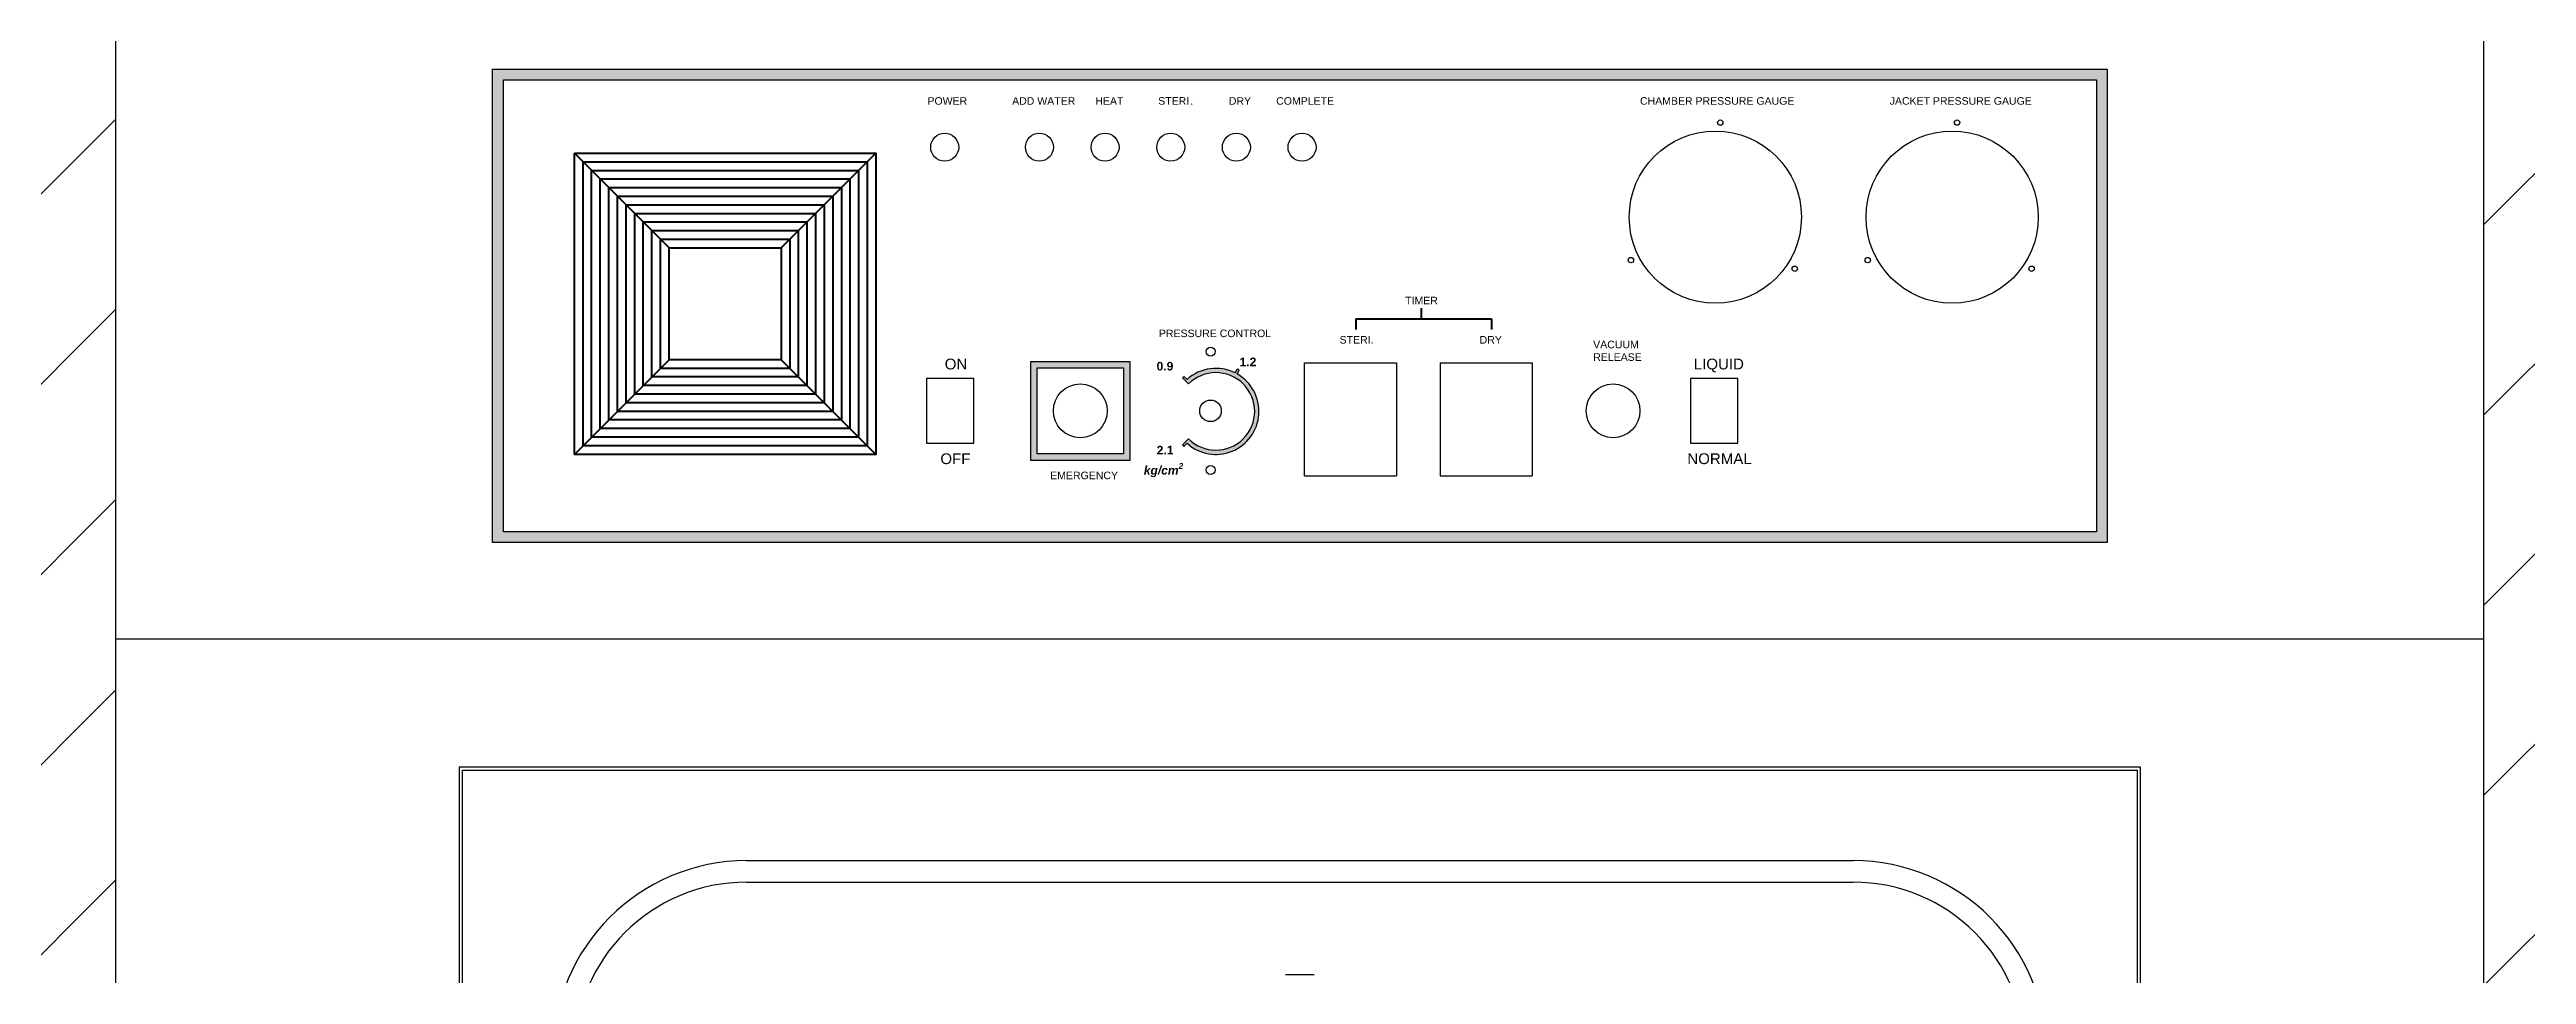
# Model space of a CAD drawing. Header units: millimetres. Extents: x -215875 to 28542, y -2277 to 9297.
# Drawn here: x 21117 to 22268, y 3998 to 4428 of the extents above; entities that cross this region are included whole.
import ezdxf

# ---------------------------------------------------------------- set-up
doc = ezdxf.new("R2010")
doc.units = ezdxf.units.MM
doc.header["$MEASUREMENT"] = 0
doc.layers.get('0').update_dxf_attribs({"lineweight": 25})
doc.layers.add('D', color=3, linetype='Continuous', lineweight=13)
doc.styles.get("Standard").update_dxf_attribs({"font": 'KAIU.TTF'})
doc.styles.add('STU25', font='isocp2.shx')
doc.dimstyles.new('STU25', dxfattribs={"dimscale": 35, "dimtxt": 2.5, "dimasz": 2, "dimexe": 0.6, "dimexo": 1, "dimgap": 1, "dimtad": 1, "dimdsep": 46, "dimtxsty": 'STU25', "dimcen": 2, "dimazin": 2, "dimtfac": 1, "dimtmove": 0, "dimatfit": 3, "dimfxl": 0, "dimtolj": 1, "dimtzin": 0, "dimarcsym": 0})

# ---------------------------------------------------------------- blocks, each defined once
blk = doc.blocks.new('*D4')
at = {"layer": 'D', "color": 0, "lineweight": -2}
for p, q in [((21112.9, 4463.8), (20144.8, 4463.8)), ((20165.8, 4393.8), (20165.8, 2693.8)), ((20312.9, 2623.8), (20144.8, 2623.8))]:
    blk.add_line(p, q, dxfattribs=at)
at = {"layer": 'D', "color": 0}
for points in [[(20177.5, 4393.8), (20154.2, 4393.8), (20165.8, 4463.8)], [(20154.2, 2693.8), (20177.5, 2693.8), (20165.8, 2623.8)]]:
    blk.add_solid(points, dxfattribs=at)
at = {"layer": 'Defpoints', "color": 0}
for p in [(21147.9, 4463.8), (20165.8, 2623.8), (20347.9, 2623.8)]:
    blk.add_point(p, dxfattribs=at)
at = {"layer": 'D', "color": 0, "insert": (20087.1, 3523.8), "char_height": 87.5, "attachment_point": 5, "rotation": 90, "style": 'STU25'}
blk.add_mtext('\\A1;1840', dxfattribs=at)

msp = doc.modelspace()

# ---------------------------------------------------------------- hatches: boundary and pattern name
h = msp.add_hatch(color=256)
h.paths.add_polyline_path([(21322.889, 4418.501), (21322.889, 4198.501), (22072.889, 4198.501), (22072.889, 4418.501)])
h.paths.add_polyline_path([(21327.889, 4413.501), (21327.889, 4203.501), (22067.889, 4203.501), (22067.889, 4413.501)], flags=16)
h = msp.add_hatch(color=2)
h.paths.add_polyline_path([(21618.889, 4282.751), (21572.889, 4282.751), (21572.889, 4236.751), (21618.889, 4236.751)])
h.paths.add_polyline_path([(21615.889, 4279.751), (21615.889, 4239.751), (21575.889, 4239.751), (21575.889, 4279.751)], flags=16)
h = msp.add_hatch(color=256)
h.paths.add_polyline_path([(21645.472, 4274.332), (21644.056, 4275.748, 0.01136804), (21643.333, 4275.057), (21646.161, 4272.229, -0.39222709), (21670.619, 4273.154), (21670.834, 4275.542, 0.03083087), (21668.771, 4276.889), (21669.672, 4278.677, 0.01136804), (21668.789, 4279.148), (21667.889, 4277.361, 0.30992327)])
h.paths.add_polyline_path([(21667.986, 4243.969), (21667.77, 4241.581, 0.55981906), (21670.834, 4275.542), (21670.619, 4273.154, -0.51491666)])
h.paths.add_polyline_path([(21667.77, 4241.581), (21667.986, 4243.969, -0.34118458), (21646.161, 4246.773), (21643.333, 4243.945, 0.01136804), (21644.056, 4243.254), (21645.472, 4244.669, 0.30810322)])
at = {"layer": 'D', "ltscale": 10}
h = msp.add_hatch(dxfattribs=at)
h.set_pattern_fill('ANSI31', color=256, scale=500, style=0)
h.set_pattern_definition([(45, (239188.677, 22943.6), (-44.194174, 44.194174), [])])
h.paths.add_polyline_path([(21017.105, 4410.686), (20347.889, 4410.686), (20347.889, 5323.751), (23047.889, 5323.751), (23047.889, 4410.686), (22378.673, 4410.686), (22378.673, 2623.751), (22247.889, 2623.751), (22247.889, 4463.751), (21147.889, 4463.751), (21147.889, 2623.751), (21017.105, 2623.751)])

# ---------------------------------------------------------------- linework, layer by layer
for p, q in [((21147.889, 4153.751), (21147.889, 4463.751)), ((22247.889, 4153.751), (22247.889, 4463.751)), ((21327.889, 4413.501), (22067.889, 4413.501)), ((21327.889, 4203.501), (21327.889, 4413.501)), ((22067.889, 4413.501), (22067.889, 4203.501)), ((21700.039, 4229.501), (21700.039, 4282.001)), ((21700.039, 4282.001), (21742.739, 4282.001)), ((21742.739, 4282.001), (21742.739, 4229.501)), ((21763.039, 4282.001), (21763.039, 4229.501)), ((21763.039, 4282.001), (21805.739, 4282.001)), ((21805.739, 4282.001), (21805.739, 4229.501)), ((21646.161, 4272.229), (21643.333, 4275.057)), ((21645.472, 4274.332), (21644.056, 4275.748)), ((21667.889, 4277.361), (21668.789, 4279.148)), ((21668.771, 4276.889), (21669.672, 4278.677)), ((21646.161, 4246.773), (21643.333, 4243.945)), ((21645.472, 4244.669), (21644.056, 4243.254)), ((21700.039, 4229.501), (21742.739, 4229.501)), ((21763.039, 4229.501), (21805.739, 4229.501)), ((22067.889, 4203.501), (21327.889, 4203.501)), ((21147.889, 3253.751), (21147.889, 4153.751)), ((21147.889, 4153.751), (22247.889, 4153.751)), ((22247.889, 3253.751), (22247.889, 4153.751)), ((21440.889, 4050.751), (21954.889, 4050.751)), ((21440.889, 4040.751), (21954.889, 4040.751)), ((21691.189, 3997.857), (21704.589, 3997.857))]:
    msp.add_line(p, q)
at = {"color": 2, "lineweight": 50}
for p, q in [((21360.889, 4379.501), (21404.889, 4335.501)), ((21456.889, 4335.501), (21500.889, 4379.501)), ((21404.889, 4283.501), (21360.889, 4239.501)), ((21456.889, 4283.501), (21500.889, 4239.501))]:
    msp.add_line(p, q, dxfattribs=at)
at = {"lineweight": 50}
for p, q in [((21754.389, 4302.501), (21754.389, 4307.501)), ((21723.889, 4302.501), (21786.889, 4302.501)), ((21723.889, 4302.501), (21723.889, 4297.501)), ((21786.889, 4302.501), (21786.889, 4297.501))]:
    msp.add_line(p, q, dxfattribs=at)
for points in [[(21322.889, 4418.501), (22072.889, 4418.501), (22072.889, 4198.501), (21322.889, 4198.501)], [(21524.389, 4244.751), (21546.389, 4244.751), (21546.389, 4274.751), (21524.389, 4274.751)], [(21879.389, 4244.751), (21901.389, 4244.751), (21901.389, 4274.751), (21879.389, 4274.751)]]:
    msp.add_lwpolyline(points, close=True)
at = {"color": 2, "lineweight": 50}
for points in [[(21360.889, 4379.501), (21500.889, 4379.501), (21500.889, 4239.501), (21360.889, 4239.501)], [(21364.889, 4375.501), (21496.889, 4375.501), (21496.889, 4243.501), (21364.889, 4243.501)], [(21368.889, 4371.501), (21492.889, 4371.501), (21492.889, 4247.501), (21368.889, 4247.501)], [(21372.889, 4367.501), (21488.889, 4367.501), (21488.889, 4251.501), (21372.889, 4251.501)], [(21376.889, 4363.501), (21484.889, 4363.501), (21484.889, 4255.501), (21376.889, 4255.501)], [(21380.889, 4359.501), (21480.889, 4359.501), (21480.889, 4259.501), (21380.889, 4259.501)], [(21384.889, 4355.501), (21476.889, 4355.501), (21476.889, 4263.501), (21384.889, 4263.501)], [(21388.889, 4351.501), (21472.889, 4351.501), (21472.889, 4267.501), (21388.889, 4267.501)], [(21392.889, 4347.501), (21468.889, 4347.501), (21468.889, 4271.501), (21392.889, 4271.501)], [(21396.889, 4343.501), (21464.889, 4343.501), (21464.889, 4275.501), (21396.889, 4275.501)], [(21400.889, 4339.501), (21460.889, 4339.501), (21460.889, 4279.501), (21400.889, 4279.501)], [(21404.889, 4335.501), (21456.889, 4335.501), (21456.889, 4283.501), (21404.889, 4283.501)]]:
    msp.add_lwpolyline(points, close=True, dxfattribs=at)
at = {"color": 2}
for points in [[(21572.889, 4282.751), (21618.889, 4282.751), (21618.889, 4236.751), (21572.889, 4236.751)], [(21575.889, 4279.751), (21615.889, 4279.751), (21615.889, 4239.751), (21575.889, 4239.751)]]:
    msp.add_lwpolyline(points, close=True, dxfattribs=at)
for points in [[(22088.389, 3888.751), (22088.389, 4094.251), (21307.389, 4094.251), (21307.389, 3313.251), (22088.389, 3313.251), (22088.389, 3518.751)], [(22086.889, 3518.751), (22086.889, 3314.751), (21308.889, 3314.751), (21308.889, 4092.751), (22086.889, 4092.751), (22086.889, 3888.751)]]:
    msp.add_lwpolyline(points)
for centre, radius in [((21532.889, 4382.251), 6.5), ((21576.889, 4382.251), 6.5), ((21607.389, 4382.251), 6.5), ((21637.889, 4382.251), 6.5), ((21668.389, 4382.251), 6.5), ((21698.889, 4382.251), 6.5), ((21890.889, 4349.751), 40), ((21893.192, 4393.691), 1.25), ((22000.889, 4349.751), 40), ((22003.192, 4393.691), 1.25), ((21851.685, 4329.775), 1.25), ((21927.79, 4325.787), 1.25), ((21961.685, 4329.775), 1.25), ((22037.79, 4325.787), 1.25), ((21595.889, 4259.751), 12.5), ((21843.389, 4259.751), 12.5)]:
    msp.add_circle(centre, radius)
at = {"lineweight": 25}
for centre, radius in [((21656.389, 4287.251), 2.1), ((21656.389, 4259.751), 5), ((21656.389, 4232.251), 2.1)]:
    msp.add_circle(centre, radius, dxfattribs=at)
for centre, radius, start, end in [((21658.889, 4259.501), 22, 132.394749, 135), ((21658.889, 4259.501), 20, 63.256316, 132.134016), ((21658.889, 4259.501), 20, 227.865984, 60.390332), ((21658.889, 4259.501), 18, 225, 135), ((21658.889, 4259.501), 22, 60.651065, 63.256316), ((21658.889, 4259.501), 22, 225, 227.605251), ((21440.889, 3960.751), 90, 90, 180), ((21954.889, 3960.751), 90, 0, 90), ((21440.889, 3960.751), 80, 90, 180), ((21954.889, 3960.751), 80, 0, 90)]:
    msp.add_arc(centre, radius, start, end)

# ---------------------------------------------------------------- texts
for s, insert, char_height, width, attachment_point in [('{\\fArial|b0|i0|c0|p34;POWER}', (21524.889, 4405.501), 3.5, 19.50054, 1), ('{\\fArial|b0|i0|c0|p34;ADD WATER}', (21578.89, 4403.734), 3.5, 29.9713, 5), ('{\\fArial|b0|i0|c0|p34;HEAT}', (21609.39, 4403.734), 3.5, 19, 5), ('{\\fArial|b0|i0|c0|p34;STERI}.', (21640.469, 4403.734), 3.5, 19, 5), ('{\\fArial|b0|i0|c0|p34;DRY}', (21664.889, 4405.501), 3.5, 14.99983, 1), ('{\\fArial|b0|i0|c0|p34;COMPLETE}', (21686.889, 4405.501), 3.5, 23.49974, 1), ('{\\fArial|b0|i0|c0|p34;CHAMBER PRESSURE GAUGE}', (21855.889, 4405.501), 3.5, 77.43945, 1), ('{\\fArial|b0|i0|c0|p34;JACKET PRESSURE GAUGE}', (21971.889, 4405.501), 3.5, 67.407, 1), ('{\\fArial|b0|i0|c0|p34;TIMER}', (21754.389, 4311.007), 3.5, 59.839, 5), ('{\\fArial|b0|i0|c0|p34;PRESSURE CONTROL}', (21632.389, 4297.501), 3.5, 56.4195, 1), ('{\\fArial|b0|i0|c0|p34;STERI.}', (21716.353, 4294.501), 3.5, 43.963, 1), ('{\\fArial|b0|i0|c0|p34;DRY}', (21781.389, 4294.501), 3.5, 35.41234, 1), ('{\\fArial|b0|i0|c0|p34;ON}', (21532.889, 4284.001), 5, 14.49951, 1), ('{\\fArial|b1|i0|c0|p34;0.9}', (21631.336, 4282.501), 4, 25.84153, 1), ('{\\fArial|b1|i0|c0|p34;1.2}', (21669.889, 4284.501), 4, 11.85227, 1), ('{\\fArial|b0|i0|c0|p34;OFF}', (21530.889, 4240.001), 5, 16.49951, 1), ('\\A1;{\\fArial|b1|i1|c0|p34;kg/cm\\H0.7x;\\S2^  ;}', (21625.389, 4235.501), 4, 25.94918, 1), ('{\\fArial|b1|i0|c0|p34;2.1}', (21631.389, 4243.501), 4, 25.7884, 1), ('{\\fArial|b0|i0|c0|p34;EMERGENCY}', (21581.889, 4231.501), 3.5, 23.5, 1)]:
    msp.add_mtext(s, dxfattribs=dict(insert=insert, char_height=char_height, width=width, attachment_point=attachment_point))
at = {"attachment_point": 1}
for s, insert, char_height in [('{\\fArial|b0|i0|c0|p34;VACUUM\\PRELEASE}', (21834.139, 4292.319), 3.5), ('{\\fARIAL|b0|i0|c0|p34;LIQUID}', (21880.889, 4284.001), 5), ('{\\fArial|b0|i0|c0|p34;NORMAL}', (21877.889, 4240.001), 5)]:
    msp.add_mtext(s, dxfattribs=dict(at, insert=insert, char_height=char_height))

# ---------------------------------------------------------------- dimensions: what is measured, and where the dimension line sits
at = {"layer": 'D'}
dim = msp.add_linear_dim(base=(20165.818, 2623.751), p1=(21147.889, 4463.751), p2=(20347.889, 2623.751), angle=90, dimstyle='STU25', dxfattribs=at)
dim.commit()
dim.dimension.update_dxf_attribs({"geometry": '*D4', "text_midpoint": (20165.818, 3523.751), "dimtype": 160})

doc.saveas('drawing.dxf')
